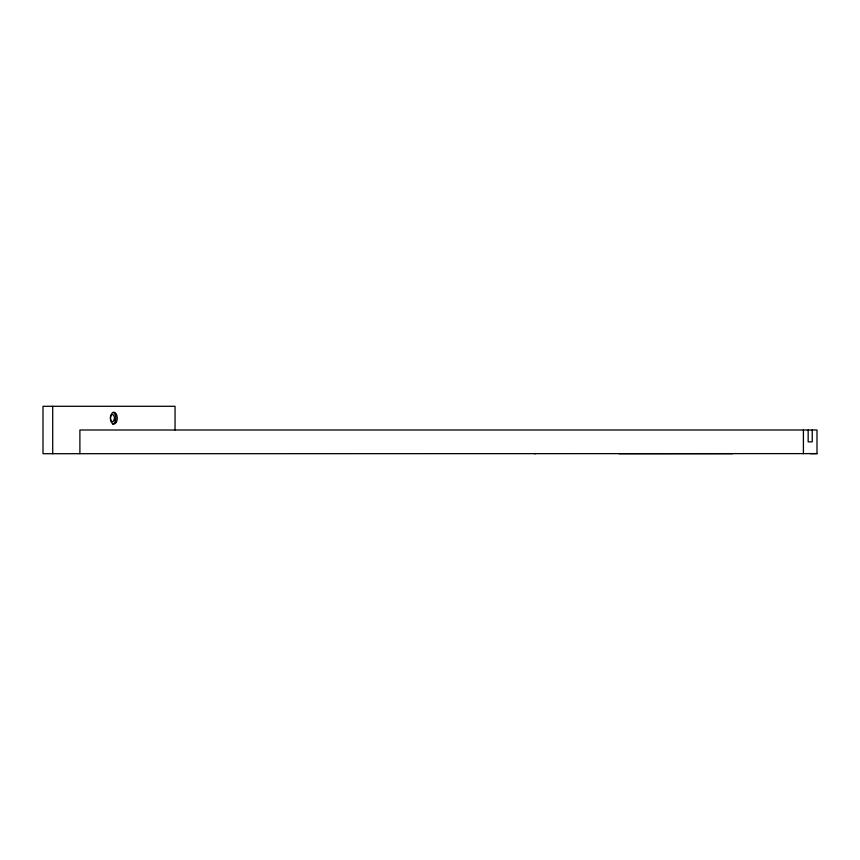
<?xml version="1.0" encoding="UTF-8"?>
<svg xmlns="http://www.w3.org/2000/svg" width="860" height="860" viewBox="0 0 860 860"><rect width="100%" height="100%" fill="white"/><g stroke="black" fill="none" stroke-linecap="round" stroke-linejoin="round"><path stroke-width="1.29" d="M175.042 430L175.042 406.296L43 406.296L43 453.704L817 453.618L817 430L79.894 430L79.894 453.704M619.082 453.704L732.752 453.65M810.313 453.618L817 453.618M534.576 453.618L535.608 453.704M812.238 430L812.238 441.846L808.163 441.846L808.163 430M803.412 430L803.412 453.704M52.707 406.296L52.707 453.704M113.294 412.424A5.923 3.397 -90 0 1 115.788 418.927A5.923 3.397 -90 0 1 112.423 424.077M114.186 419.927A3.558 2.042 -90 0 0 112.423 414.595A3.558 2.042 -90 0 0 110.65 419.927A3.558 2.042 -90 0 0 114.186 419.927M116.283 422.335A5.923 3.397 -90 0 0 114.756 412.424A5.923 3.397 -90 0 0 110.596 419.68A5.923 3.397 -90 0 0 116.283 422.335"/></g></svg>
